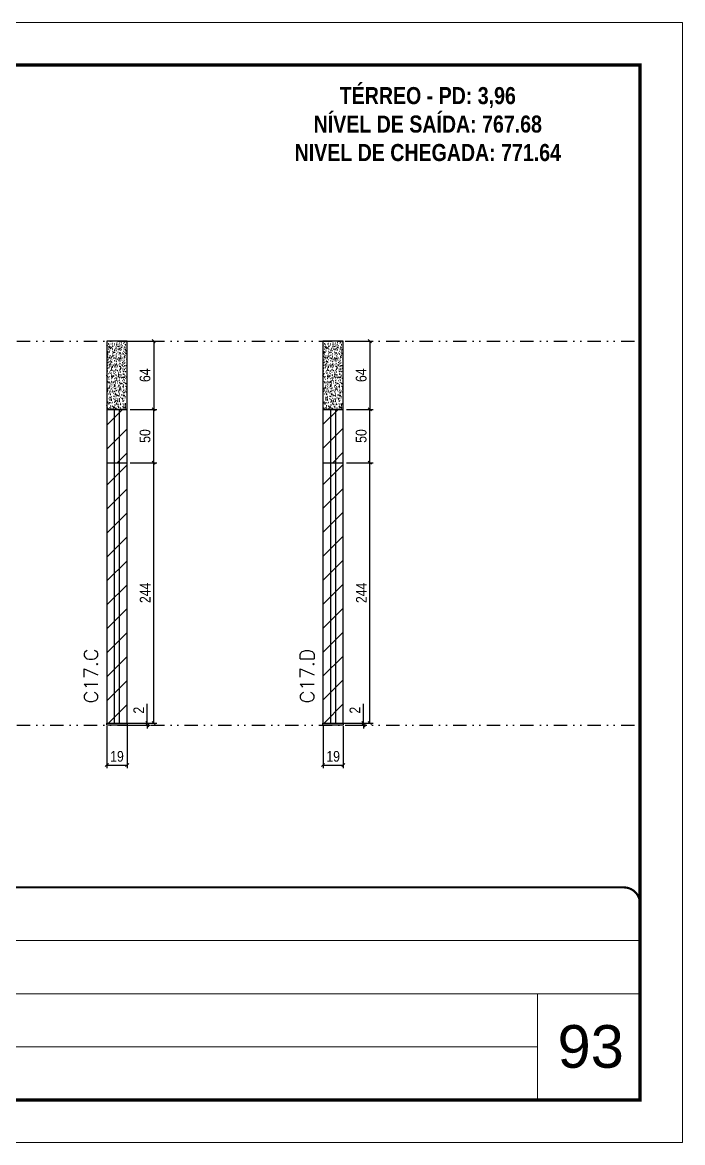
# Model space of a CAD drawing. Extents: x 2949 to 9203, y -16089 to 12527.
# Drawn here: x 3816 to 4434, y -14940 to -13890 of the extents above; entities that cross this region are included whole.
import ezdxf

# ---------------------------------------------------------------- set-up
doc = ezdxf.new("R2010")
doc.units = 0
for name, pattern in [('CONTINUO', [0]), ('DASHED', [0.75, 0.5, -0.25]), ('DIVIDE2', [0.625, 0.25, -0.125, 0, -0.125, 0, -0.125])]:
    doc.linetypes.add(name, pattern=pattern)
for name, color, linetype, lineweight in [('CARIMBO', 255, 'Continuous', 9), ('Folhas', 255, 'Continuous', 9), ('Hachura', 251, 'Continuous', 9), ('SARRAFO DE PRESSAO', 251, 'DASHED', 9), ('Texto Seção', 7, 'Continuous', 15)]:
    doc.layers.add(name, color=color, linetype=linetype, lineweight=lineweight)
for name, color, linetype in [('COTA', 241, 'Continuous'), ('NOMENCLATURA', 7, 'Continuous'), ('Nível', 160, 'Continuous'), ('Painéis', 200, 'Continuous'), ('SARR_2.2x7', 40, 'Continuous')]:
    doc.layers.add(name, color=color, linetype=linetype)
doc.styles.add('ARIAL', font='arial.ttf')
doc.styles.add('COTA TECNICA', font='techl___.ttf', dxfattribs={"height": 10})
doc.styles.add('COTA TECNICA-50', font='techl___.ttf', dxfattribs={"height": 10})
doc.styles.add('REGUA-120', font='ROMANS.shx', dxfattribs={"height": 15})
doc.styles.add('ROMANC', font='techb___.ttf', dxfattribs={"height": 2.5})
doc.dimstyles.new('COTA PAINEL-50', dxfattribs={"dimtxt": 10, "dimasz": 3, "dimexe": 3, "dimexo": 3, "dimgap": 3, "dimtad": 1, "dimdec": 1, "dimzin": 12, "dimdsep": 46, "dimtxsty": 'COTA TECNICA-50', "dimblk1": 'OBLIQUE', "dimblk2": 'OBLIQUE', "dimsah": 1, "dimcen": 0.9, "dimclrd": 4, "dimclre": 4, "dimclrt": 240, "dimadec": 1, "dimazin": 3, "dimtfac": 1, "dimtdec": 1, "dimtmove": 0, "dimatfit": 3, "dimfxl": 1, "dimtolj": 1, "dimtzin": 12, "dimarcsym": 0})
doc.dimstyles.new('PAINEL', dxfattribs={"dimtxt": 10, "dimasz": 3, "dimexe": 3, "dimexo": 3, "dimgap": 3, "dimtad": 1, "dimdec": 1, "dimzin": 12, "dimdsep": 46, "dimtxsty": 'COTA TECNICA', "dimblk1": 'OBLIQUE', "dimblk2": 'OBLIQUE', "dimsah": 1, "dimcen": 0.9, "dimclrd": 4, "dimclre": 4, "dimclrt": 240, "dimadec": 1, "dimazin": 3, "dimtfac": 1, "dimtdec": 1, "dimtmove": 0, "dimatfit": 3, "dimfxl": 1, "dimtolj": 1, "dimtzin": 12, "dimarcsym": 0})
pattern_1 = [(45, (-127656.967, -36496.372), (-11.2253202, 11.2253202), [])]

# ---------------------------------------------------------------- blocks, each defined once
blk = doc.blocks.new('9999999999')
at = {"color": 30, "linetype": 'CONTINUO'}
for p, q in [((98564.6, 34379.6), (99584, 34379.6)), ((98564.6, 34329.8), (99488, 34329.8)), ((99584, 34329.8), (99488, 34329.8)), ((99488, 34329.8), (99488, 34230.2)), ((98564.6, 34280), (99488, 34280))]:
    blk.add_line(p, q, dxfattribs=at)
at = {"color": 30, "linetype": 'CONTINUO', "const_width": 2}
blk.add_lwpolyline([(99584, 34230.2), (99584, 34414.4, 0.414214), (99569, 34429.4), (98229, 34429.4, 0.414214), (98214, 34414.4), (98214, 34245.2, 0.414214), (98229, 34230.2), (99584, 34230.2)], format="xyb", dxfattribs=at)
at = {"layer": 'Folhas'}
blk.add_lwpolyline([(98139, 34190.2), (99624, 34190.2), (99624, 35240.2), (98139, 35240.2)], close=True, dxfattribs=at)
at = {"layer": 'Folhas', "color": 30, "const_width": 3}
blk.add_lwpolyline([(98214, 34230.2), (99584, 34230.2), (99584, 35200.2), (98214, 35200.2)], close=True, dxfattribs=at)
blk = doc.blocks.new('_Oblique')
at = {"color": 0, "linetype": 'ByBlock', "lineweight": -2}
blk.add_line((-0.5, -0.5), (0.5, 0.5), dxfattribs=at)
blk = doc.blocks.new('*D3262')
at = {"layer": 'COTA', "color": 4, "lineweight": -2, "transparency": 16777216}
for p, q in [((3894.7, -14550.2), (3894.7, -14589.6)), ((3913.7, -14550.2), (3913.7, -14589.6)), ((3894.7, -14586.6), (3913.7, -14586.6))]:
    blk.add_line(p, q, dxfattribs=at)
at = {"layer": 'Defpoints', "color": 0, "transparency": 16777216}
for p in [(3894.7, -14547.2), (3913.7, -14547.2), (3913.7, -14586.6)]:
    blk.add_point(p, dxfattribs=at)
at = {"layer": 'COTA', "color": 4, "lineweight": -2, "transparency": 16777216, "xscale": 3, "yscale": 3, "zscale": 3, "rotation": 180}
blk.add_blockref('_Oblique', (3894.7, -14586.6), dxfattribs=at)
at = {"layer": 'COTA', "color": 4, "lineweight": -2, "transparency": 16777216, "xscale": 3, "yscale": 3, "zscale": 3}
blk.add_blockref('_Oblique', (3913.7, -14586.6), dxfattribs=at)
at = {"layer": 'COTA', "color": 240, "transparency": 16777216, "insert": (3904.2, -14578.5), "char_height": 10, "attachment_point": 5, "style": 'COTA TECNICA'}
blk.add_mtext('\\A1;19', dxfattribs=at)
blk = doc.blocks.new('*D3263')
at = {"layer": 'COTA', "color": 4, "lineweight": -2, "transparency": 16777216}
for p, q in [((3932.6, -14547.2), (3932.6, -14529.1)), ((3916.7, -14547.2), (3935.6, -14547.2)), ((3916.7, -14549.2), (3935.6, -14549.2)), ((3932.6, -14549.2), (3932.6, -14547.2)), ((3932.6, -14549.2), (3932.6, -14552.2))]:
    blk.add_line(p, q, dxfattribs=at)
at = {"layer": 'Defpoints', "color": 0, "transparency": 16777216}
for p in [(3913.7, -14547.2), (3913.7, -14549.2), (3932.6, -14547.2)]:
    blk.add_point(p, dxfattribs=at)
at = {"layer": 'COTA', "color": 4, "lineweight": -2, "transparency": 16777216, "xscale": 3, "yscale": 3, "zscale": 3}
for p, rotation in [((3932.6, -14547.2), 270), ((3932.6, -14549.2), 90)]:
    blk.add_blockref('_Oblique', p, dxfattribs=dict(at, rotation=rotation))
at = {"layer": 'COTA', "color": 240, "transparency": 16777216, "insert": (3924.6, -14535.2), "char_height": 10, "attachment_point": 5, "rotation": 90, "style": 'COTA TECNICA-50'}
blk.add_mtext('\\A1;2', dxfattribs=at)
blk = doc.blocks.new('*D3304')
at = {"layer": 'COTA', "color": 4, "linetype": 'ByBlock', "lineweight": -2, "transparency": 16777216}
for p, q in [((3916.7, -14189.2), (3941.6, -14189.2)), ((3938.6, -14189.2), (3938.6, -14253.2)), ((3916.7, -14253.2), (3941.6, -14253.2))]:
    blk.add_line(p, q, dxfattribs=at)
at = {"layer": 'Defpoints', "color": 0, "linetype": 'ByBlock', "transparency": 16777216}
for p in [(3913.7, -14189.2), (3913.7, -14253.2), (3938.6, -14253.2)]:
    blk.add_point(p, dxfattribs=at)
at = {"layer": 'COTA', "color": 4, "linetype": 'ByBlock', "lineweight": -2, "transparency": 16777216, "xscale": 3, "yscale": 3, "zscale": 3}
for p, rotation in [((3938.6, -14189.2), 90), ((3938.6, -14253.2), 270)]:
    blk.add_blockref('_Oblique', p, dxfattribs=dict(at, rotation=rotation))
at = {"layer": 'COTA', "color": 240, "linetype": 'ByBlock', "transparency": 16777216, "insert": (3930.5, -14221.2), "char_height": 10, "attachment_point": 5, "rotation": 90, "style": 'COTA TECNICA'}
blk.add_mtext('\\A1;64', dxfattribs=at)
blk = doc.blocks.new('*D3305')
at = {"layer": 'COTA', "color": 4, "linetype": 'ByBlock', "lineweight": -2, "transparency": 16777216}
for p, q in [((3916.7, -14303.2), (3941.6, -14303.2)), ((3938.6, -14547.2), (3938.6, -14303.2)), ((3897.7, -14547.2), (3941.6, -14547.2))]:
    blk.add_line(p, q, dxfattribs=at)
at = {"layer": 'Defpoints', "color": 0, "linetype": 'ByBlock', "transparency": 16777216}
for p in [(3913.7, -14303.2), (3938.6, -14303.2), (3894.7, -14547.2)]:
    blk.add_point(p, dxfattribs=at)
at = {"layer": 'COTA', "color": 4, "linetype": 'ByBlock', "lineweight": -2, "transparency": 16777216, "xscale": 3, "yscale": 3, "zscale": 3}
for p, rotation in [((3938.6, -14303.2), 90), ((3938.6, -14547.2), 270)]:
    blk.add_blockref('_Oblique', p, dxfattribs=dict(at, rotation=rotation))
at = {"layer": 'COTA', "color": 240, "linetype": 'ByBlock', "transparency": 16777216, "insert": (3930.6, -14425.2), "char_height": 10, "attachment_point": 5, "rotation": 90, "style": 'COTA TECNICA'}
blk.add_mtext('\\A1;244', dxfattribs=at)
blk = doc.blocks.new('*D3306')
at = {"layer": 'COTA', "color": 4, "linetype": 'ByBlock', "lineweight": -2, "transparency": 16777216}
for p, q in [((3916.7, -14253.2), (3941.6, -14253.2)), ((3938.6, -14303.2), (3938.6, -14253.2)), ((3916.7, -14303.2), (3941.6, -14303.2))]:
    blk.add_line(p, q, dxfattribs=at)
at = {"layer": 'Defpoints', "color": 0, "linetype": 'ByBlock', "transparency": 16777216}
for p in [(3913.7, -14253.2), (3938.6, -14253.2), (3913.7, -14303.2)]:
    blk.add_point(p, dxfattribs=at)
at = {"layer": 'COTA', "color": 4, "linetype": 'ByBlock', "lineweight": -2, "transparency": 16777216, "xscale": 3, "yscale": 3, "zscale": 3}
for p, rotation in [((3938.6, -14253.2), 90), ((3938.6, -14303.2), 270)]:
    blk.add_blockref('_Oblique', p, dxfattribs=dict(at, rotation=rotation))
at = {"layer": 'COTA', "color": 240, "linetype": 'ByBlock', "transparency": 16777216, "insert": (3930.5, -14278.2), "char_height": 10, "attachment_point": 5, "rotation": 90, "style": 'COTA TECNICA'}
blk.add_mtext('\\A1;50', dxfattribs=at)
blk = doc.blocks.new('*D3264')
at = {"layer": 'COTA', "color": 4, "lineweight": -2, "transparency": 16777216}
for p, q in [((4097.2, -14550.2), (4097.2, -14589.6)), ((4116.2, -14550.2), (4116.2, -14589.6)), ((4097.2, -14586.6), (4116.2, -14586.6))]:
    blk.add_line(p, q, dxfattribs=at)
at = {"layer": 'Defpoints', "color": 0, "transparency": 16777216}
for p in [(4097.2, -14547.2), (4116.2, -14547.2), (4116.2, -14586.6)]:
    blk.add_point(p, dxfattribs=at)
at = {"layer": 'COTA', "color": 4, "lineweight": -2, "transparency": 16777216, "xscale": 3, "yscale": 3, "zscale": 3, "rotation": 180}
blk.add_blockref('_Oblique', (4097.2, -14586.6), dxfattribs=at)
at = {"layer": 'COTA', "color": 4, "lineweight": -2, "transparency": 16777216, "xscale": 3, "yscale": 3, "zscale": 3}
blk.add_blockref('_Oblique', (4116.2, -14586.6), dxfattribs=at)
at = {"layer": 'COTA', "color": 240, "transparency": 16777216, "insert": (4106.7, -14578.5), "char_height": 10, "attachment_point": 5, "style": 'COTA TECNICA'}
blk.add_mtext('\\A1;19', dxfattribs=at)
blk = doc.blocks.new('*D3265')
at = {"layer": 'COTA', "color": 4, "lineweight": -2, "transparency": 16777216}
for p, q in [((4135.1, -14547.2), (4135.1, -14529.1)), ((4119.2, -14547.2), (4138.1, -14547.2)), ((4119.2, -14549.2), (4138.1, -14549.2)), ((4135.1, -14549.2), (4135.1, -14547.2)), ((4135.1, -14549.2), (4135.1, -14552.2))]:
    blk.add_line(p, q, dxfattribs=at)
at = {"layer": 'Defpoints', "color": 0, "transparency": 16777216}
for p in [(4116.2, -14547.2), (4116.2, -14549.2), (4135.1, -14547.2)]:
    blk.add_point(p, dxfattribs=at)
at = {"layer": 'COTA', "color": 4, "lineweight": -2, "transparency": 16777216, "xscale": 3, "yscale": 3, "zscale": 3}
for p, rotation in [((4135.1, -14547.2), 270), ((4135.1, -14549.2), 90)]:
    blk.add_blockref('_Oblique', p, dxfattribs=dict(at, rotation=rotation))
at = {"layer": 'COTA', "color": 240, "transparency": 16777216, "insert": (4127.1, -14535.2), "char_height": 10, "attachment_point": 5, "rotation": 90, "style": 'COTA TECNICA-50'}
blk.add_mtext('\\A1;2', dxfattribs=at)
blk = doc.blocks.new('*D3307')
at = {"layer": 'COTA', "color": 4, "linetype": 'ByBlock', "lineweight": -2, "transparency": 16777216}
for p, q in [((4119.2, -14189.2), (4144.1, -14189.2)), ((4141.1, -14189.2), (4141.1, -14253.2)), ((4119.2, -14253.2), (4144.1, -14253.2))]:
    blk.add_line(p, q, dxfattribs=at)
at = {"layer": 'Defpoints', "color": 0, "linetype": 'ByBlock', "transparency": 16777216}
for p in [(4116.2, -14189.2), (4116.2, -14253.2), (4141.1, -14253.2)]:
    blk.add_point(p, dxfattribs=at)
at = {"layer": 'COTA', "color": 4, "linetype": 'ByBlock', "lineweight": -2, "transparency": 16777216, "xscale": 3, "yscale": 3, "zscale": 3}
for p, rotation in [((4141.1, -14189.2), 90), ((4141.1, -14253.2), 270)]:
    blk.add_blockref('_Oblique', p, dxfattribs=dict(at, rotation=rotation))
at = {"layer": 'COTA', "color": 240, "linetype": 'ByBlock', "transparency": 16777216, "insert": (4133, -14221.2), "char_height": 10, "attachment_point": 5, "rotation": 90, "style": 'COTA TECNICA'}
blk.add_mtext('\\A1;64', dxfattribs=at)
blk = doc.blocks.new('*D3308')
at = {"layer": 'COTA', "color": 4, "linetype": 'ByBlock', "lineweight": -2, "transparency": 16777216}
for p, q in [((4119.2, -14303.2), (4144.1, -14303.2)), ((4141.1, -14547.2), (4141.1, -14303.2)), ((4100.2, -14547.2), (4144.1, -14547.2))]:
    blk.add_line(p, q, dxfattribs=at)
at = {"layer": 'Defpoints', "color": 0, "linetype": 'ByBlock', "transparency": 16777216}
for p in [(4116.2, -14303.2), (4141.1, -14303.2), (4097.2, -14547.2)]:
    blk.add_point(p, dxfattribs=at)
at = {"layer": 'COTA', "color": 4, "linetype": 'ByBlock', "lineweight": -2, "transparency": 16777216, "xscale": 3, "yscale": 3, "zscale": 3}
for p, rotation in [((4141.1, -14303.2), 90), ((4141.1, -14547.2), 270)]:
    blk.add_blockref('_Oblique', p, dxfattribs=dict(at, rotation=rotation))
at = {"layer": 'COTA', "color": 240, "linetype": 'ByBlock', "transparency": 16777216, "insert": (4133.1, -14425.2), "char_height": 10, "attachment_point": 5, "rotation": 90, "style": 'COTA TECNICA'}
blk.add_mtext('\\A1;244', dxfattribs=at)
blk = doc.blocks.new('*D3309')
at = {"layer": 'COTA', "color": 4, "linetype": 'ByBlock', "lineweight": -2, "transparency": 16777216}
for p, q in [((4119.2, -14253.2), (4144.1, -14253.2)), ((4141.1, -14303.2), (4141.1, -14253.2)), ((4119.2, -14303.2), (4144.1, -14303.2))]:
    blk.add_line(p, q, dxfattribs=at)
at = {"layer": 'Defpoints', "color": 0, "linetype": 'ByBlock', "transparency": 16777216}
for p in [(4116.2, -14253.2), (4141.1, -14253.2), (4116.2, -14303.2)]:
    blk.add_point(p, dxfattribs=at)
at = {"layer": 'COTA', "color": 4, "linetype": 'ByBlock', "lineweight": -2, "transparency": 16777216, "xscale": 3, "yscale": 3, "zscale": 3}
for p, rotation in [((4141.1, -14253.2), 90), ((4141.1, -14303.2), 270)]:
    blk.add_blockref('_Oblique', p, dxfattribs=dict(at, rotation=rotation))
at = {"layer": 'COTA', "color": 240, "linetype": 'ByBlock', "transparency": 16777216, "insert": (4133, -14278.2), "char_height": 10, "attachment_point": 5, "rotation": 90, "style": 'COTA TECNICA'}
blk.add_mtext('\\A1;50', dxfattribs=at)

msp = doc.modelspace()

# ---------------------------------------------------------------- hatches: boundary and pattern name
at = {"layer": 'COTA', "linetype": 'ByBlock'}
h = msp.add_hatch(dxfattribs=at)
h.set_pattern_fill('AR-CONC', color=256, scale=0.03)
h.set_pattern_definition([(50, (-129255.4665, -47968.123), (5.46554007, -0.47817257), [0.5715, -6.2865]), (355, (-129255.4665, -47968.123), (-1.05730264, 5.73170536), [0.4572, -5.02921753]), (100.4514447, (-129255.011, -47968.1627), (4.40823741, 5.25353256), [0.48570026, -5.34270734]), (46.1842, (-129255.4665, -47966.599), (8.13237123, -1.26126984), [0.85725, -9.42975]), (96.6355576, (-129254.789, -47966.704), (7.122124, 7.42278374), [0.7285507, -8.01406824]), (351.184151, (-129255.4665, -47966.599), (7.122124, 7.42278374), [0.685799, -7.54379196]), (21, (-129254.7045, -47966.98), (4.54843174, -3.06795595), [0.5715, -6.2865]), (326, (-129254.7045, -47966.98), (1.85406085, 5.52563898), [0.4572, -5.0292]), (71.451445, (-129254.3255, -47967.2356), (6.40249258, 2.45768307), [0.48570026, -5.34269813]), (37.5, (-129255.4665, -47968.1229), (0.092658098, 2.536651166), [0, -4.96824, 0, -5.1054, 0, -5.04825]), (7.5, (-129255.4665, -47968.123), (2.004589875, 3.005417245), [0, -2.91084, 0, -4.85394, 0, -1.92405]), (327.5, (-129257.1658, -47968.1229), (4.067717855, -0.17186232), [0, -1.905, 0, -5.9436, 0, -7.8867]), (317.5, (-129257.9278, -47968.123), (4.44387544, 0.76279473), [0, -2.4765, 0, -3.94716, 0, -5.6007])])
h.paths.add_polyline_path([(3913.65, -14189.21), (3894.65, -14189.21), (3894.65, -14253.21), (3913.65, -14253.21)])
h = msp.add_hatch(dxfattribs=at)
h.set_pattern_fill('AR-CONC', color=256, scale=0.03)
h.set_pattern_definition([(50, (-129052.9586, -47968.123), (5.46554007, -0.47817257), [0.5715, -6.2865]), (355, (-129052.9586, -47968.123), (-1.05730264, 5.73170536), [0.4572, -5.02921753]), (100.4514447, (-129052.503, -47968.1627), (4.40823741, 5.25353256), [0.48570026, -5.34270734]), (46.1842, (-129052.9586, -47966.599), (8.13237123, -1.26126984), [0.85725, -9.42975]), (96.6355576, (-129052.281, -47966.704), (7.122124, 7.42278374), [0.7285507, -8.01406824]), (351.184151, (-129052.9586, -47966.599), (7.122124, 7.42278374), [0.685799, -7.54379196]), (21, (-129052.1966, -47966.98), (4.54843174, -3.06795595), [0.5715, -6.2865]), (326, (-129052.1966, -47966.98), (1.85406085, 5.52563898), [0.4572, -5.0292]), (71.451445, (-129051.8175, -47967.2356), (6.40249258, 2.45768307), [0.48570026, -5.34269813]), (37.5, (-129052.9586, -47968.1229), (0.092658098, 2.536651166), [0, -4.96824, 0, -5.1054, 0, -5.04825]), (7.5, (-129052.9586, -47968.123), (2.004589875, 3.005417245), [0, -2.91084, 0, -4.85394, 0, -1.92405]), (327.5, (-129054.6578, -47968.1229), (4.067717855, -0.17186232), [0, -1.905, 0, -5.9436, 0, -7.8867]), (317.5, (-129055.42, -47968.123), (4.44387544, 0.76279473), [0, -2.4765, 0, -3.94716, 0, -5.6007])])
h.paths.add_polyline_path([(4116.16, -14189.21), (4097.16, -14189.21), (4097.16, -14253.21), (4116.16, -14253.21)])
at = {"layer": 'Hachura'}
h = msp.add_hatch(dxfattribs=at)
h.set_pattern_fill('ANSI31', color=256, scale=5)
h.paths.add_polyline_path([(3913.65, -14263.21), (3913.65, -14253.21), (3894.65, -14253.21), (3894.65, -14263.21), (3894.65, -14303.21), (3913.65, -14303.21)])
h = msp.add_hatch(dxfattribs=at)
h.set_pattern_fill('ANSI31', color=256, scale=5)
h.paths.add_polyline_path([(4116.16, -14263.21), (4116.16, -14253.21), (4097.16, -14253.21), (4097.16, -14263.21), (4097.16, -14303.21), (4116.16, -14303.21)])
at = {"layer": 'Hachura', "linetype": 'ByBlock'}
h = msp.add_hatch(dxfattribs=at)
h.set_pattern_fill('ANSI31', color=256, scale=5)
h.set_pattern_definition(pattern_1)
h.paths.add_polyline_path([(3913.65, -14303.21), (3894.65, -14303.21), (3894.65, -14547.21), (3913.65, -14547.21)])
h = msp.add_hatch(dxfattribs=at)
h.set_pattern_fill('ANSI31', color=256, scale=5)
h.set_pattern_definition(pattern_1)
h.paths.add_polyline_path([(4116.16, -14303.21), (4097.16, -14303.21), (4097.16, -14547.21), (4116.16, -14547.21)])

# ---------------------------------------------------------------- linework, layer by layer
at = {"layer": 'COTA', "linetype": 'ByBlock'}
for points in [[(3894.65, -14253.21), (3913.65, -14253.21), (3913.65, -14189.21), (3894.65, -14189.21)], [(4097.16, -14253.21), (4116.16, -14253.21), (4116.16, -14189.21), (4097.16, -14189.21)]]:
    msp.add_lwpolyline(points, close=True, dxfattribs=at)
at = {"layer": 'Nível', "color": 4, "linetype": 'DIVIDE2', "ltscale": 50}
for p, q in [((3024.03, -14189.21), (4394.03, -14189.21)), ((3024.03, -14549.21), (4394.03, -14549.21))]:
    msp.add_line(p, q, dxfattribs=at)
at = {"layer": 'Painéis'}
for p, q in [((3913.65, -14253.21), (3894.65, -14253.21)), ((3894.65, -14253.21), (3894.65, -14263.21)), ((3913.65, -14263.21), (3913.65, -14253.21)), ((4116.16, -14253.21), (4097.16, -14253.21)), ((4097.16, -14253.21), (4097.16, -14263.21)), ((4116.16, -14263.21), (4116.16, -14253.21)), ((3894.65, -14263.21), (3894.65, -14547.21)), ((3913.65, -14547.21), (3913.65, -14263.21)), ((4097.16, -14263.21), (4097.16, -14547.21)), ((4116.16, -14547.21), (4116.16, -14263.21)), ((3894.65, -14303.21), (3913.65, -14303.21)), ((4097.16, -14303.21), (4116.16, -14303.21)), ((3894.65, -14547.21), (3913.65, -14547.21)), ((4097.16, -14547.21), (4116.16, -14547.21))]:
    msp.add_line(p, q, dxfattribs=at)
for points in [[(3894.65, -14547.21), (3913.65, -14547.21), (3913.65, -14549.21), (3894.65, -14549.21)], [(4097.16, -14547.21), (4116.16, -14547.21), (4116.16, -14549.21), (4097.16, -14549.21)]]:
    msp.add_lwpolyline(points, close=True, dxfattribs=at)
at = {"layer": 'SARR_2.2x7'}
for p, q in [((3901.65, -14253.21), (3901.65, -14547.21)), ((3906.65, -14547.21), (3906.65, -14253.21)), ((4104.16, -14253.21), (4104.16, -14547.21)), ((4109.16, -14547.21), (4109.16, -14253.21))]:
    msp.add_line(p, q, dxfattribs=at)

# ---------------------------------------------------------------- block references
at = {"layer": 'SARRAFO DE PRESSAO', "color": 6, "linetype": 'ByBlock'}
msp.add_blockref('9999999999', (-95189.94, -49130.7), dxfattribs=at)

# ---------------------------------------------------------------- texts
at = {"layer": 'CARIMBO', "style": 'ARIAL'}
msp.add_text('93', height=40, dxfattribs=at).set_placement((4316.89, -14870.35))
at = {"layer": 'NOMENCLATURA', "color": 2, "insert": (4195.36, -13924.43), "char_height": 16, "attachment_point": 2, "style": 'ROMANC'}
msp.add_mtext_dynamic_manual_height_columns('\\PTÉRREO - PD: 3,96\\PNÍVEL DE SAÍDA: 767.68\\PNIVEL DE CHEGADA: 771.64', width=300.2766, gutter_width=1, heights=[0], dxfattribs=at)
at = {"layer": 'Texto Seção', "char_height": 13, "width": 285.3299, "attachment_point": 7, "rotation": 90, "style": 'REGUA-120'}
for s, insert in [('C17.C', (3886.32, -14528.74)), ('C17.D', (4088.83, -14528.74))]:
    msp.add_mtext(s, dxfattribs=dict(at, insert=insert))

# ---------------------------------------------------------------- dimensions: what is measured, and where the dimension line sits
at = {"layer": 'COTA', "linetype": 'ByBlock'}
for base, p1, p2, picture, middle in [((3938.64, -14253.21), (3913.65, -14189.21), (3913.65, -14253.21), '*D3304', (3930.53, -14221.21)), ((4141.14, -14253.21), (4116.16, -14189.21), (4116.16, -14253.21), '*D3307', (4133.04, -14221.21)), ((3938.64, -14303.21), (3894.65, -14547.21), (3913.65, -14303.21), '*D3305', (3930.56, -14425.21)), ((4141.14, -14303.21), (4097.16, -14547.21), (4116.16, -14303.21), '*D3308', (4133.07, -14425.21))]:
    dim = msp.add_linear_dim(base=base, p1=p1, p2=p2, angle=90, dimstyle='PAINEL', dxfattribs=at)
    dim.commit()
    dim.dimension.update_dxf_attribs({"geometry": picture, "text_midpoint": middle})
for base, p1, p2, picture, middle in [((3938.64, -14253.21), (3913.65, -14303.21), (3913.65, -14253.21), '*D3306', (3930.53, -14278.21)), ((4141.14, -14253.21), (4116.16, -14303.21), (4116.16, -14253.21), '*D3309', (4133.03, -14278.21))]:
    dim = msp.add_linear_dim(base=base, p1=p1, p2=p2, angle=90, dimstyle='PAINEL', override={"dimtmove": 1}, dxfattribs=at)
    dim.commit()
    dim.dimension.update_dxf_attribs({"geometry": picture, "text_midpoint": middle})
at = {"layer": 'COTA'}
for base, p1, p2, picture, middle in [((3932.56, -14547.21), (3913.65, -14549.21), (3913.65, -14547.21), '*D3263', (3932.56, -14535.15)), ((4135.07, -14547.21), (4116.16, -14549.21), (4116.16, -14547.21), '*D3265', (4135.07, -14535.15))]:
    dim = msp.add_linear_dim(base=base, p1=p1, p2=p2, angle=90, dimstyle='COTA PAINEL-50', dxfattribs=at)
    dim.commit()
    dim.dimension.update_dxf_attribs({"geometry": picture, "text_midpoint": middle, "dimtype": 160})
for base, p1, p2, picture, middle in [((3913.65, -14586.56), (3894.65, -14547.21), (3913.65, -14547.21), '*D3262', (3904.15, -14578.47)), ((4116.16, -14586.56), (4097.16, -14547.21), (4116.16, -14547.21), '*D3264', (4106.66, -14578.47))]:
    dim = msp.add_linear_dim(base=base, p1=p1, p2=p2, dimstyle='PAINEL', override={"dimarcsym": 2}, dxfattribs=at)
    dim.commit()
    dim.dimension.update_dxf_attribs({"geometry": picture, "text_midpoint": middle})

doc.saveas('drawing.dxf')
